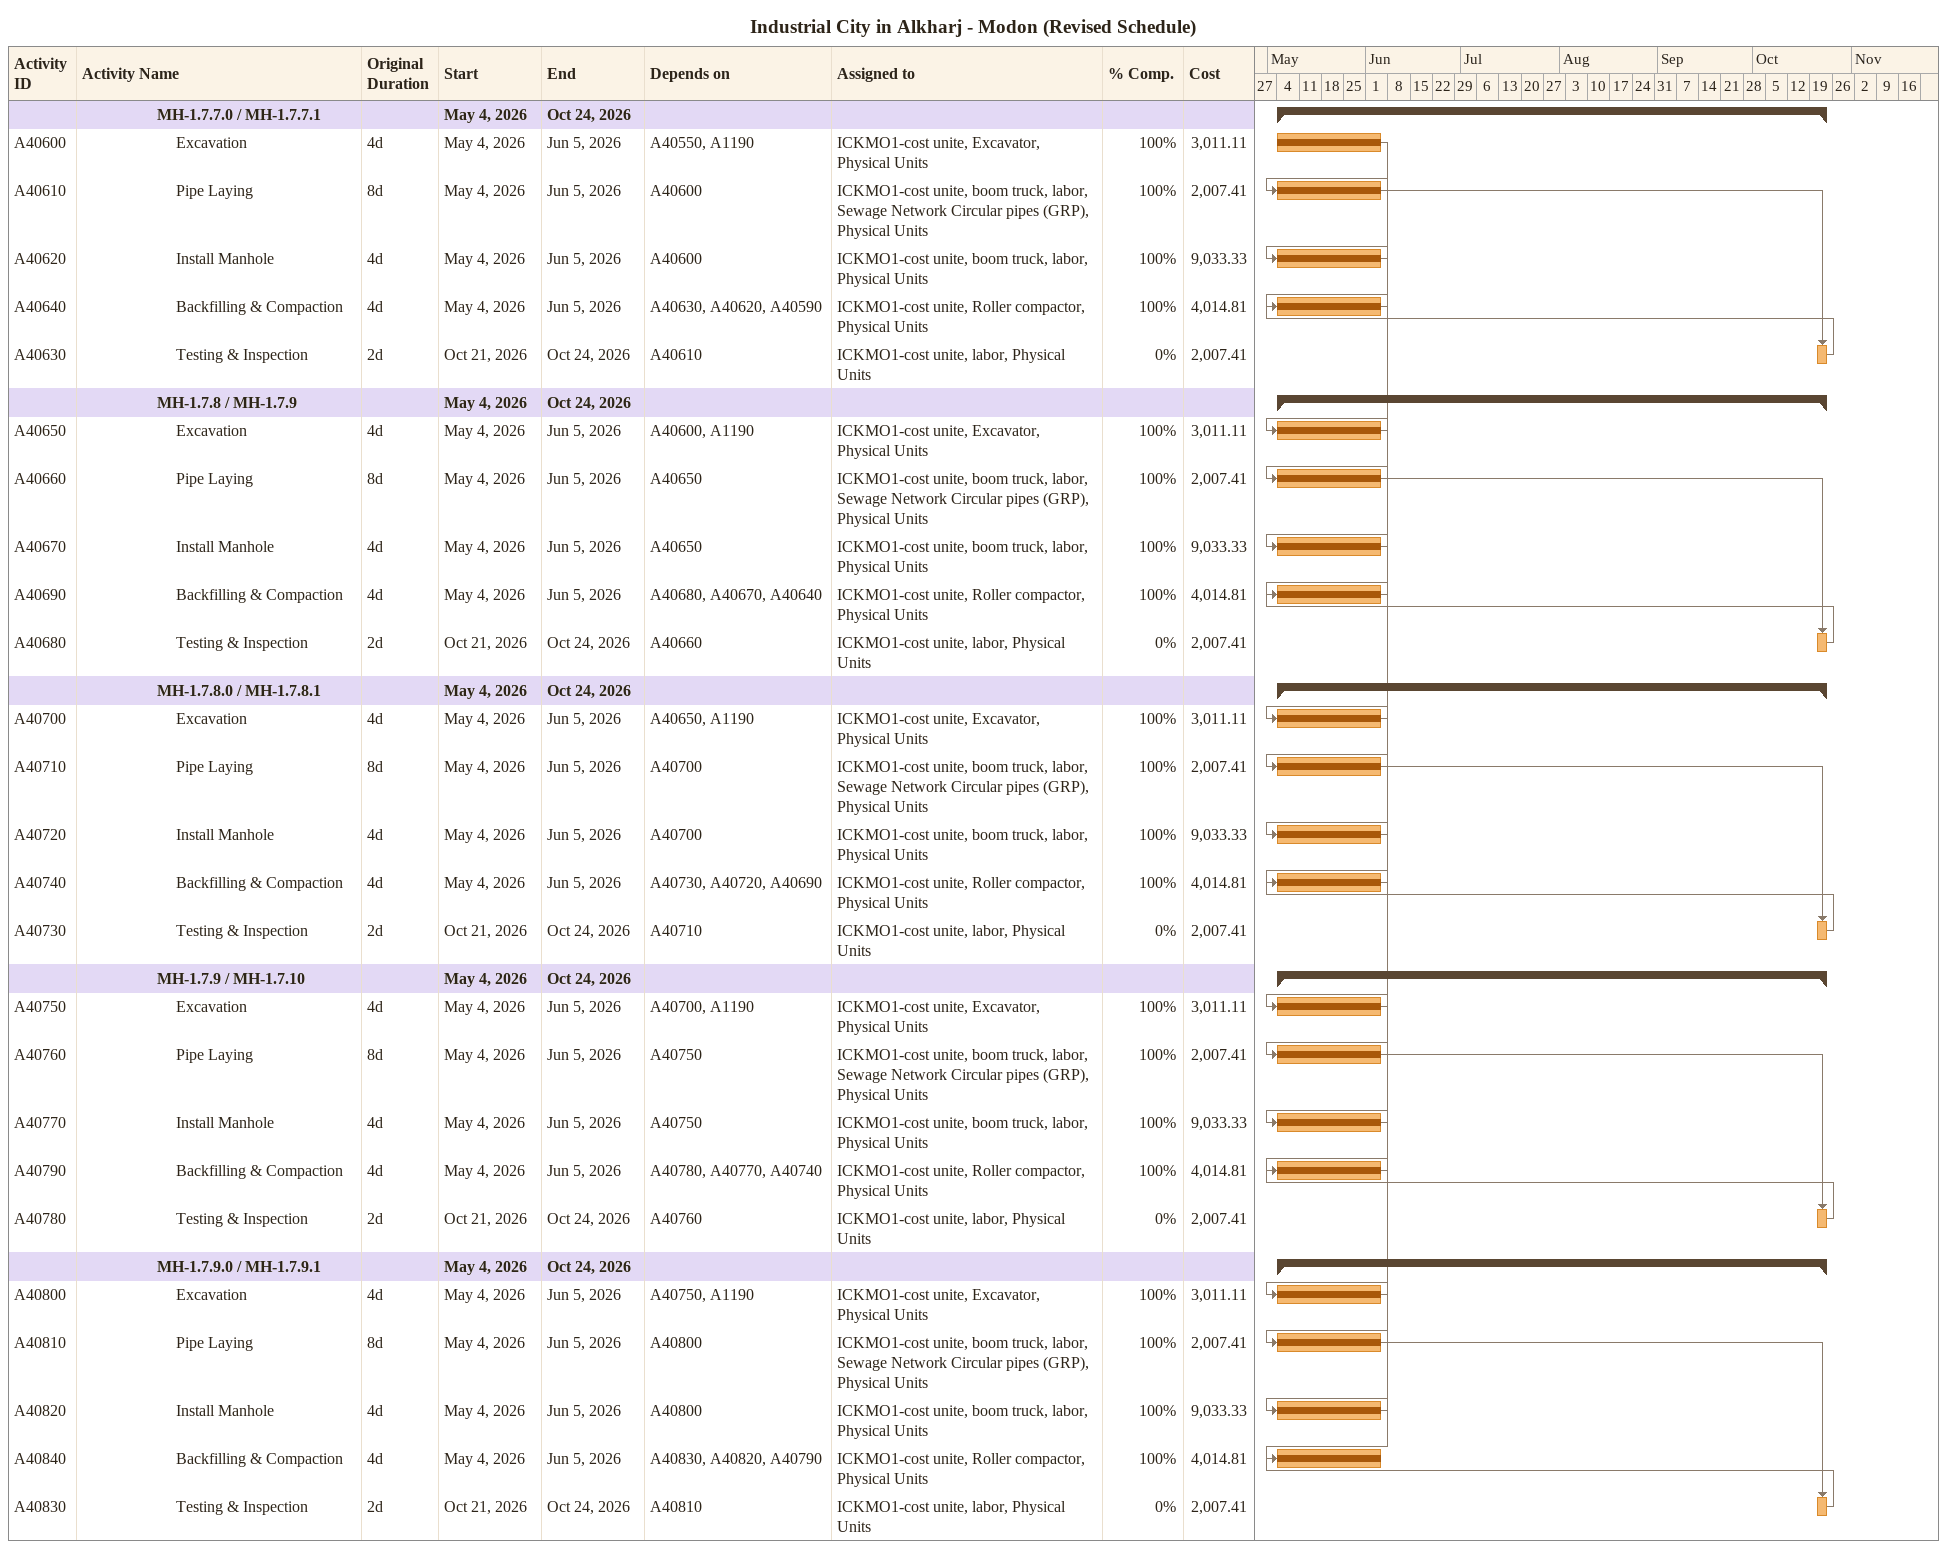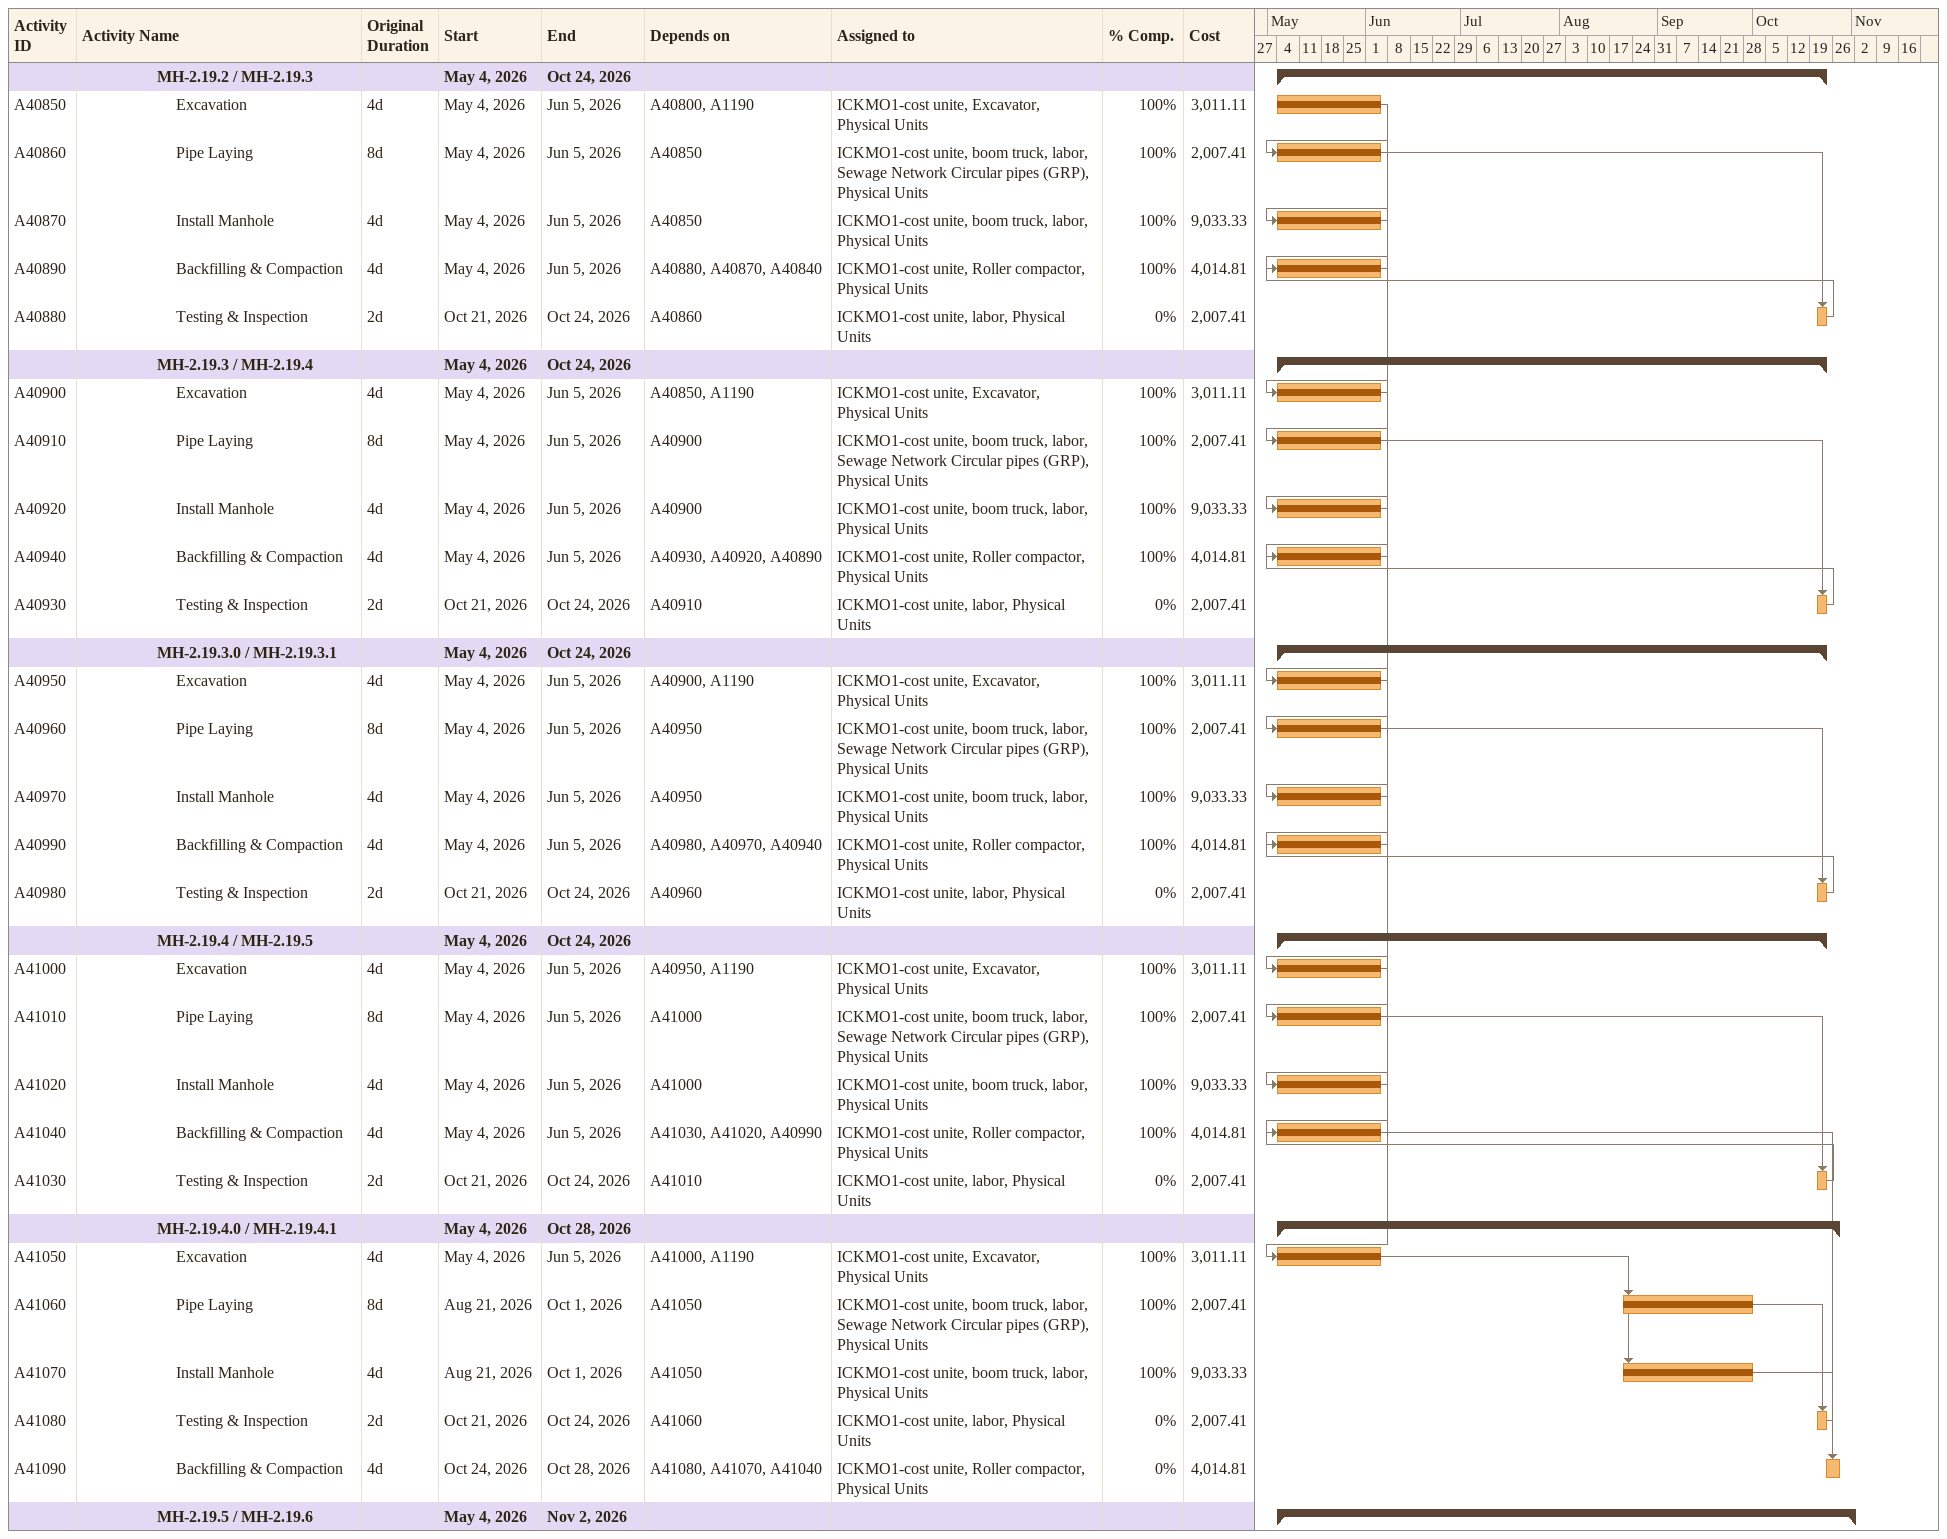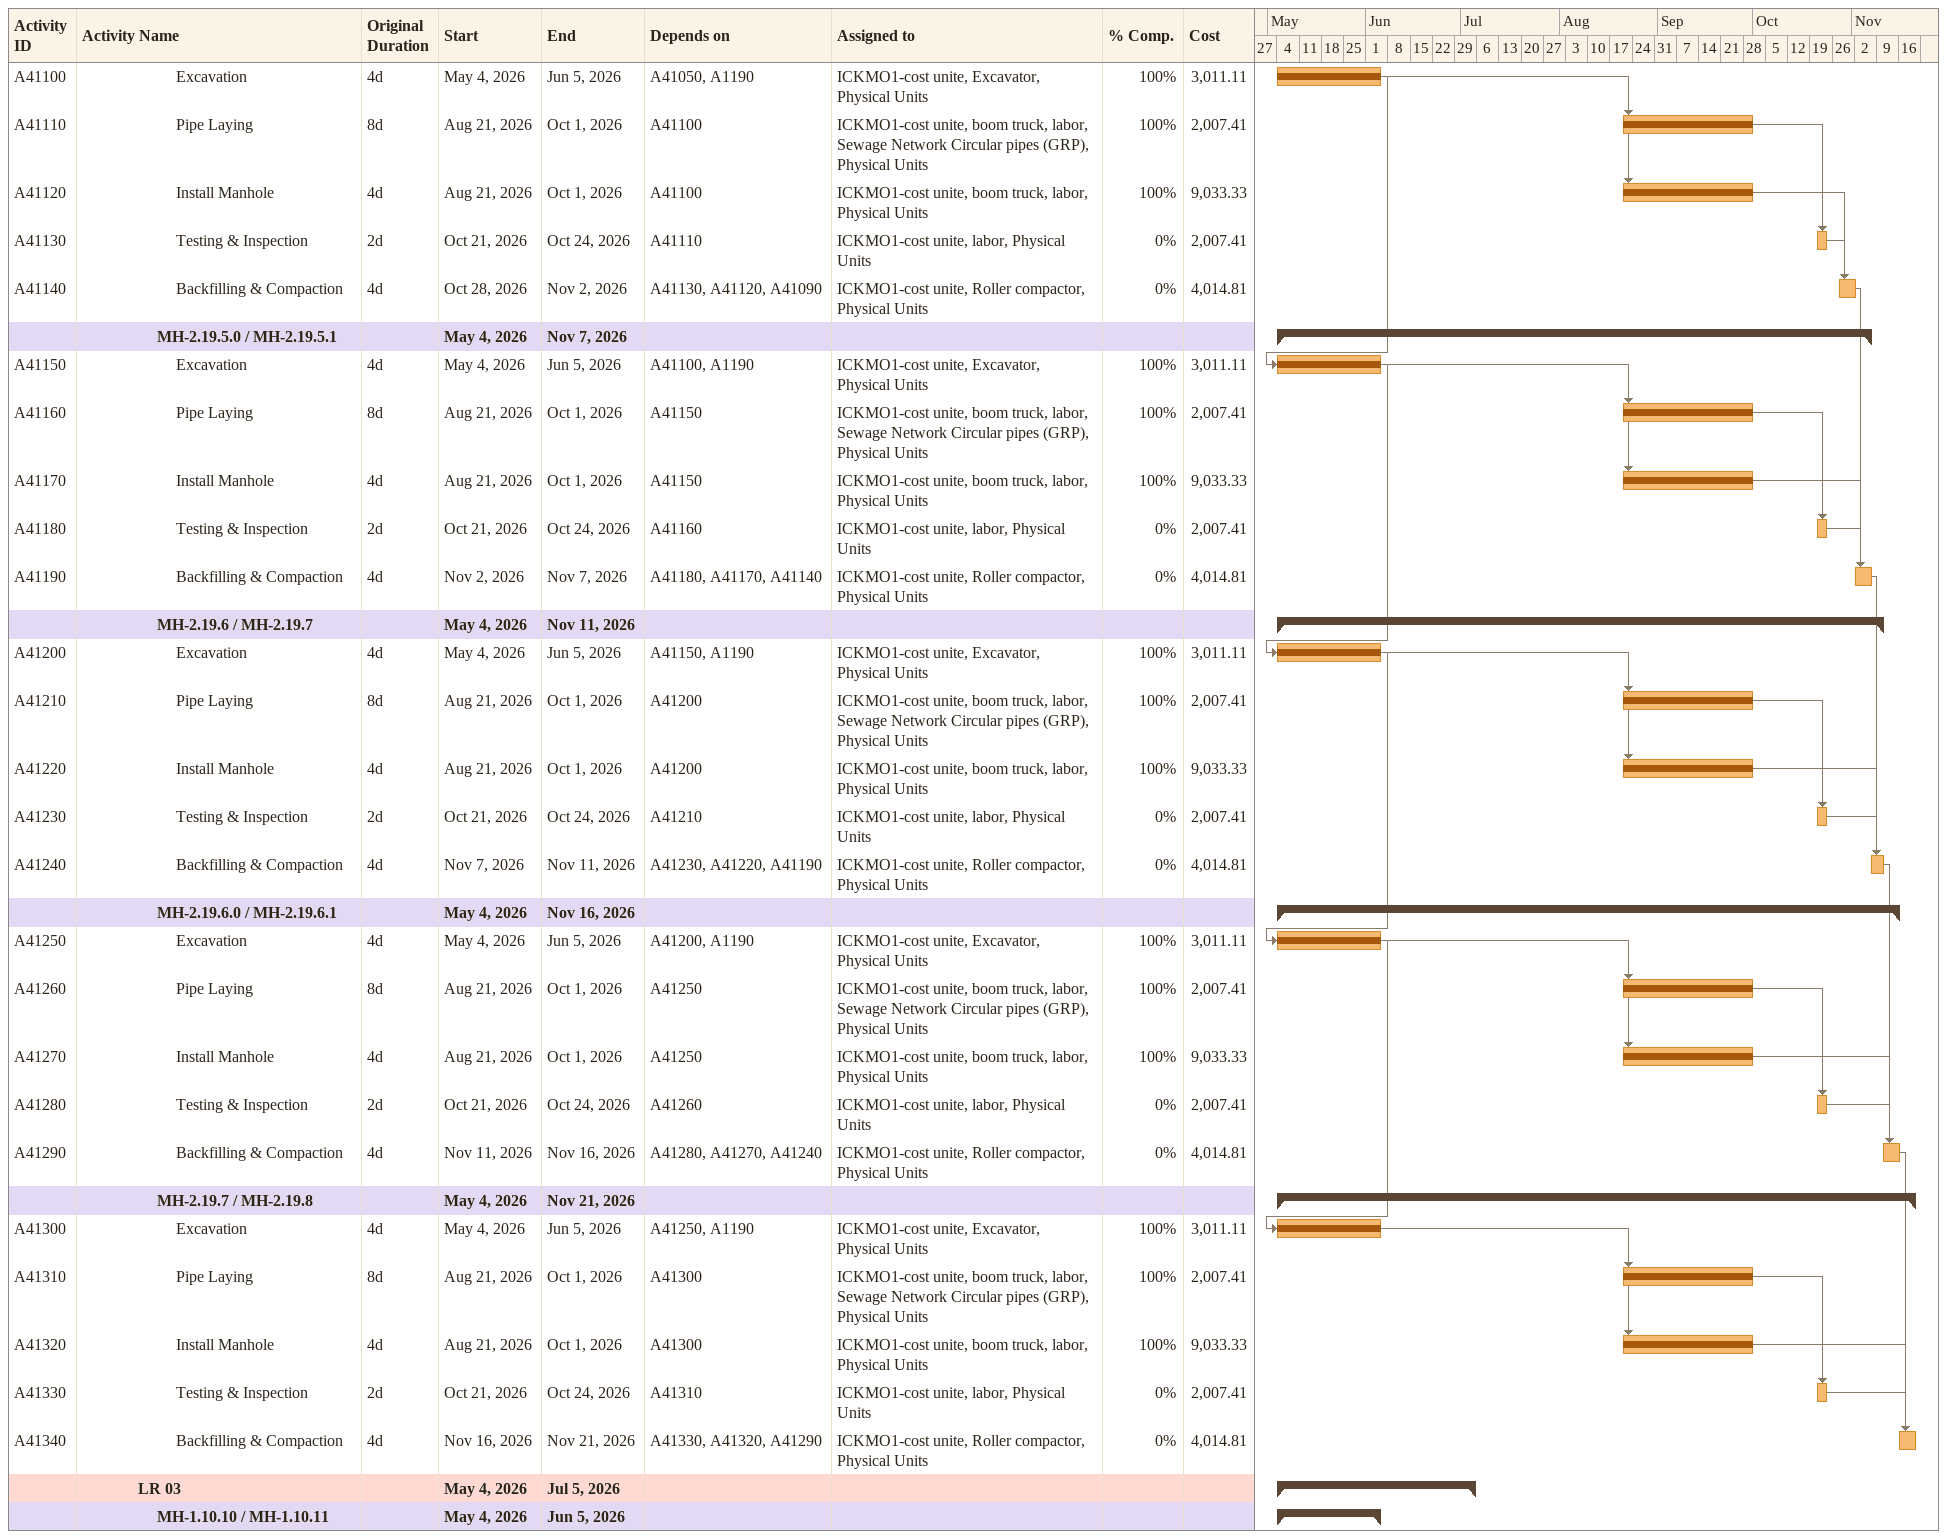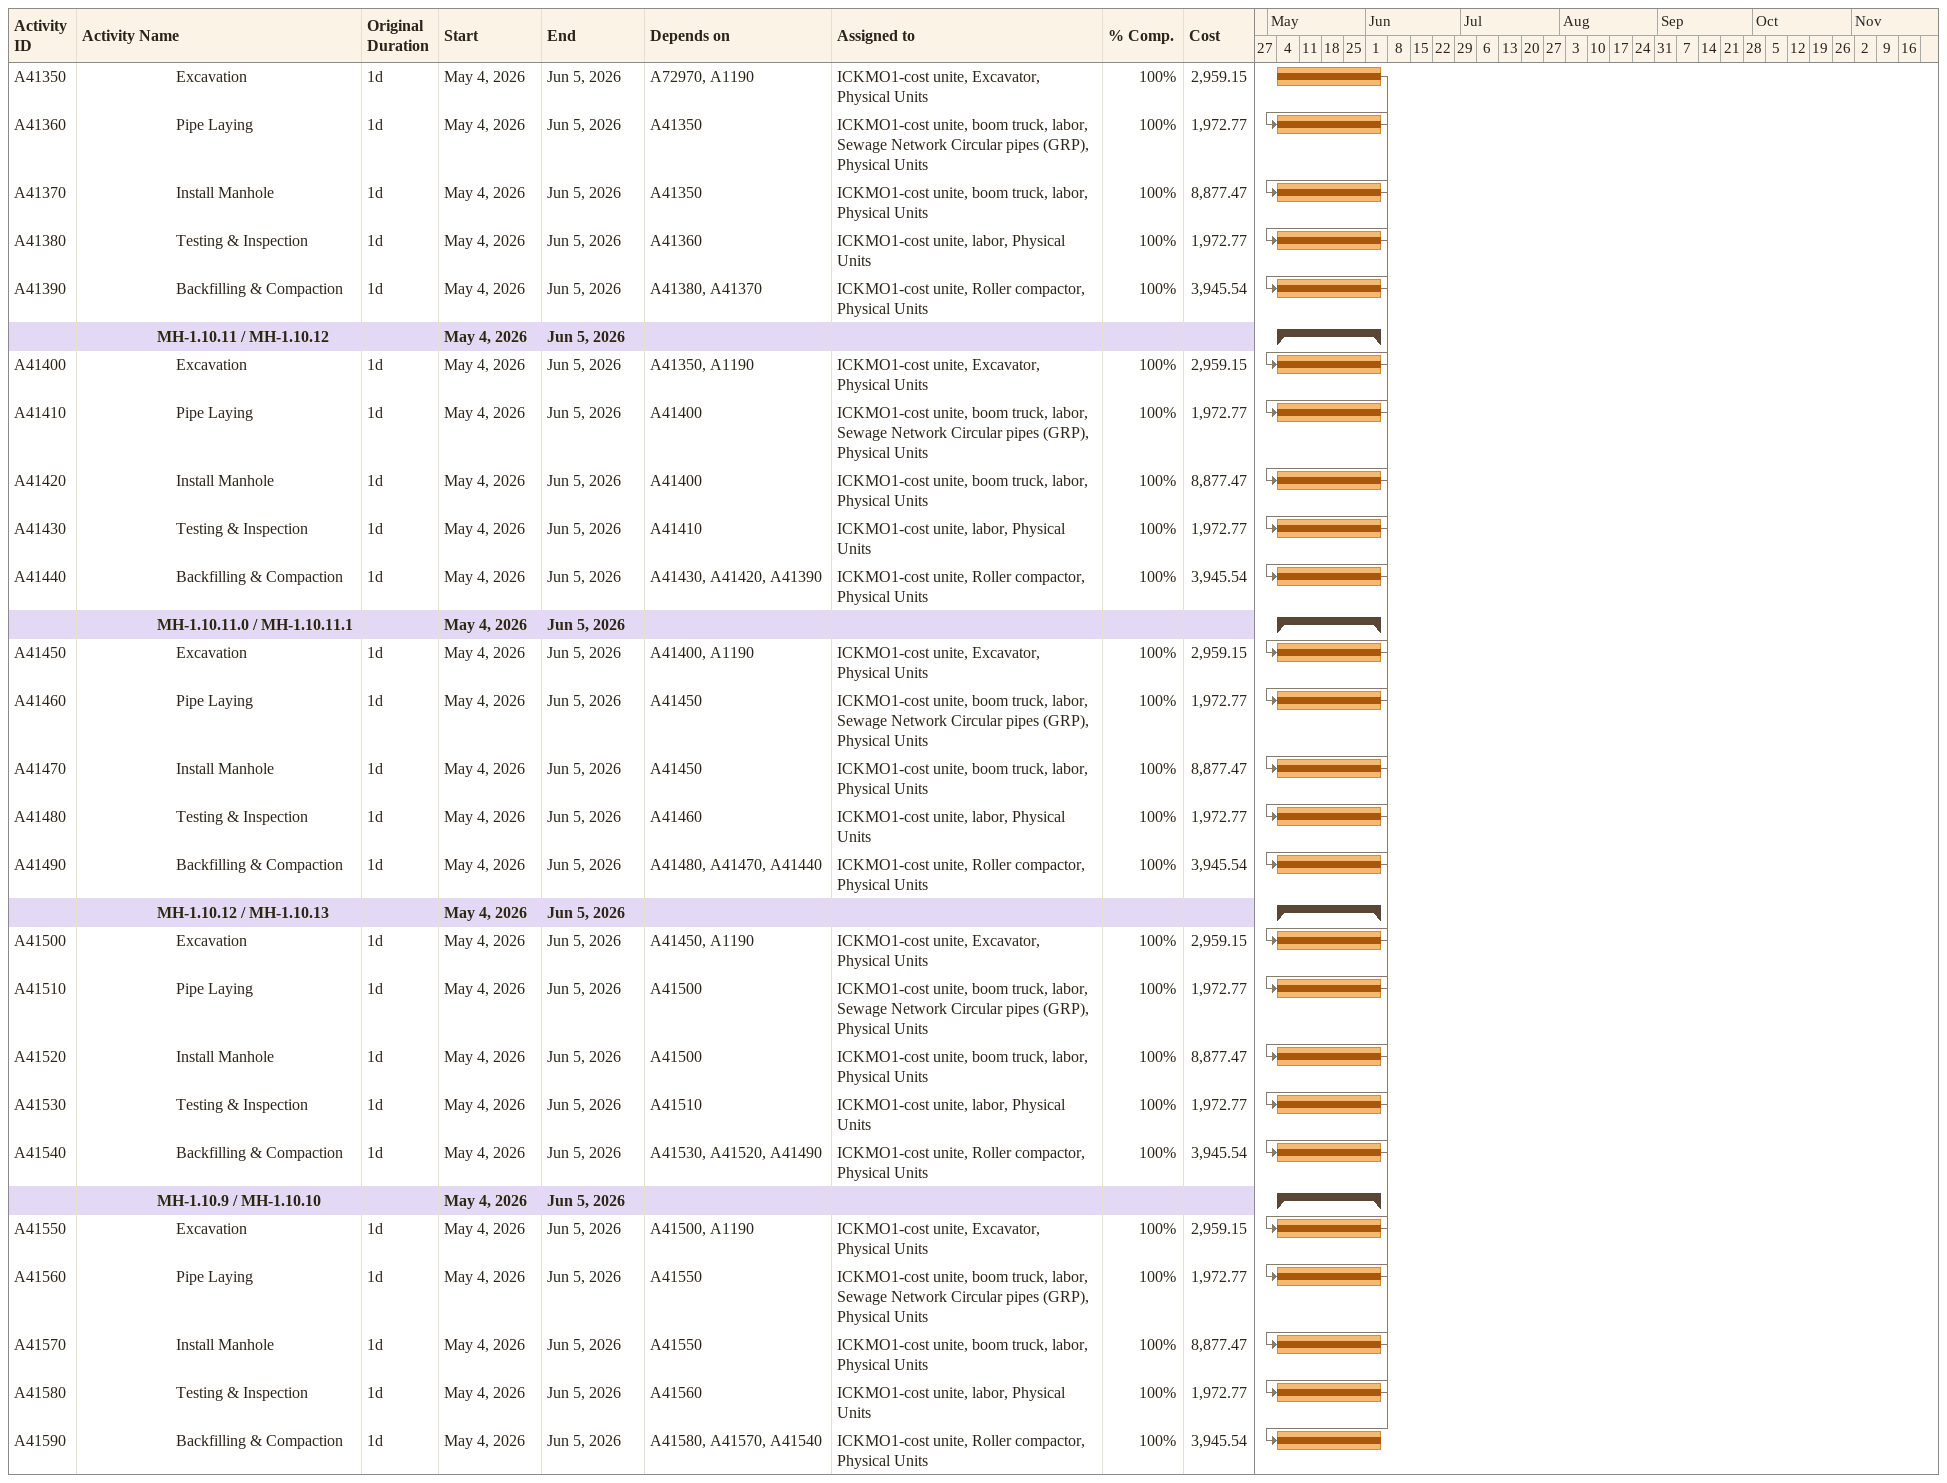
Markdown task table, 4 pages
Industrial City in Alkharj - Modon (Revised Schedule)

| ID | Level | Task | Original duration | Start | Finish | Predecessors | Resources | % complete | Cost |
|---|---|---|---|---|---|---|---|---|---|
|  | 5 | **MH-1.7.7.0 / MH-1.7.7.1** |  | 2026-05-04 | 2026-10-24 |  |  |  |  |
| A40600 | 6 | Excavation | 4d | 2026-05-04 | 2026-06-05 | A40550, A1190 | ICKMO1-cost unite, Excavator, Physical Units | 100 | 3011.11 |
| A40610 | 6 | Pipe Laying | 8d | 2026-05-04 | 2026-06-05 | A40600 | ICKMO1-cost unite, boom truck, labor, Sewage Network Circular pipes (GRP), Physical Units | 100 | 2007.41 |
| A40620 | 6 | Install Manhole | 4d | 2026-05-04 | 2026-06-05 | A40600 | ICKMO1-cost unite, boom truck, labor, Physical Units | 100 | 9033.33 |
| A40640 | 6 | Backfilling & Compaction | 4d | 2026-05-04 | 2026-06-05 | A40630, A40620, A40590 | ICKMO1-cost unite, Roller compactor, Physical Units | 100 | 4014.81 |
| A40630 | 6 | Testing & Inspection | 2d | 2026-10-21 | 2026-10-24 | A40610 | ICKMO1-cost unite, labor, Physical Units | 0 | 2007.41 |
|  | 5 | **MH-1.7.8 / MH-1.7.9** |  | 2026-05-04 | 2026-10-24 |  |  |  |  |
| A40650 | 6 | Excavation | 4d | 2026-05-04 | 2026-06-05 | A40600, A1190 | ICKMO1-cost unite, Excavator, Physical Units | 100 | 3011.11 |
| A40660 | 6 | Pipe Laying | 8d | 2026-05-04 | 2026-06-05 | A40650 | ICKMO1-cost unite, boom truck, labor, Sewage Network Circular pipes (GRP), Physical Units | 100 | 2007.41 |
| A40670 | 6 | Install Manhole | 4d | 2026-05-04 | 2026-06-05 | A40650 | ICKMO1-cost unite, boom truck, labor, Physical Units | 100 | 9033.33 |
| A40690 | 6 | Backfilling & Compaction | 4d | 2026-05-04 | 2026-06-05 | A40680, A40670, A40640 | ICKMO1-cost unite, Roller compactor, Physical Units | 100 | 4014.81 |
| A40680 | 6 | Testing & Inspection | 2d | 2026-10-21 | 2026-10-24 | A40660 | ICKMO1-cost unite, labor, Physical Units | 0 | 2007.41 |
|  | 5 | **MH-1.7.8.0 / MH-1.7.8.1** |  | 2026-05-04 | 2026-10-24 |  |  |  |  |
| A40700 | 6 | Excavation | 4d | 2026-05-04 | 2026-06-05 | A40650, A1190 | ICKMO1-cost unite, Excavator, Physical Units | 100 | 3011.11 |
| A40710 | 6 | Pipe Laying | 8d | 2026-05-04 | 2026-06-05 | A40700 | ICKMO1-cost unite, boom truck, labor, Sewage Network Circular pipes (GRP), Physical Units | 100 | 2007.41 |
| A40720 | 6 | Install Manhole | 4d | 2026-05-04 | 2026-06-05 | A40700 | ICKMO1-cost unite, boom truck, labor, Physical Units | 100 | 9033.33 |
| A40740 | 6 | Backfilling & Compaction | 4d | 2026-05-04 | 2026-06-05 | A40730, A40720, A40690 | ICKMO1-cost unite, Roller compactor, Physical Units | 100 | 4014.81 |
| A40730 | 6 | Testing & Inspection | 2d | 2026-10-21 | 2026-10-24 | A40710 | ICKMO1-cost unite, labor, Physical Units | 0 | 2007.41 |
|  | 5 | **MH-1.7.9 / MH-1.7.10** |  | 2026-05-04 | 2026-10-24 |  |  |  |  |
| A40750 | 6 | Excavation | 4d | 2026-05-04 | 2026-06-05 | A40700, A1190 | ICKMO1-cost unite, Excavator, Physical Units | 100 | 3011.11 |
| A40760 | 6 | Pipe Laying | 8d | 2026-05-04 | 2026-06-05 | A40750 | ICKMO1-cost unite, boom truck, labor, Sewage Network Circular pipes (GRP), Physical Units | 100 | 2007.41 |
| A40770 | 6 | Install Manhole | 4d | 2026-05-04 | 2026-06-05 | A40750 | ICKMO1-cost unite, boom truck, labor, Physical Units | 100 | 9033.33 |
| A40790 | 6 | Backfilling & Compaction | 4d | 2026-05-04 | 2026-06-05 | A40780, A40770, A40740 | ICKMO1-cost unite, Roller compactor, Physical Units | 100 | 4014.81 |
| A40780 | 6 | Testing & Inspection | 2d | 2026-10-21 | 2026-10-24 | A40760 | ICKMO1-cost unite, labor, Physical Units | 0 | 2007.41 |
|  | 5 | **MH-1.7.9.0 / MH-1.7.9.1** |  | 2026-05-04 | 2026-10-24 |  |  |  |  |
| A40800 | 6 | Excavation | 4d | 2026-05-04 | 2026-06-05 | A40750, A1190 | ICKMO1-cost unite, Excavator, Physical Units | 100 | 3011.11 |
| A40810 | 6 | Pipe Laying | 8d | 2026-05-04 | 2026-06-05 | A40800 | ICKMO1-cost unite, boom truck, labor, Sewage Network Circular pipes (GRP), Physical Units | 100 | 2007.41 |
| A40820 | 6 | Install Manhole | 4d | 2026-05-04 | 2026-06-05 | A40800 | ICKMO1-cost unite, boom truck, labor, Physical Units | 100 | 9033.33 |
| A40840 | 6 | Backfilling & Compaction | 4d | 2026-05-04 | 2026-06-05 | A40830, A40820, A40790 | ICKMO1-cost unite, Roller compactor, Physical Units | 100 | 4014.81 |
| A40830 | 6 | Testing & Inspection | 2d | 2026-10-21 | 2026-10-24 | A40810 | ICKMO1-cost unite, labor, Physical Units | 0 | 2007.41 |
|  | 5 | **MH-2.19.2 / MH-2.19.3** |  | 2026-05-04 | 2026-10-24 |  |  |  |  |
| A40850 | 6 | Excavation | 4d | 2026-05-04 | 2026-06-05 | A40800, A1190 | ICKMO1-cost unite, Excavator, Physical Units | 100 | 3011.11 |
| A40860 | 6 | Pipe Laying | 8d | 2026-05-04 | 2026-06-05 | A40850 | ICKMO1-cost unite, boom truck, labor, Sewage Network Circular pipes (GRP), Physical Units | 100 | 2007.41 |
| A40870 | 6 | Install Manhole | 4d | 2026-05-04 | 2026-06-05 | A40850 | ICKMO1-cost unite, boom truck, labor, Physical Units | 100 | 9033.33 |
| A40890 | 6 | Backfilling & Compaction | 4d | 2026-05-04 | 2026-06-05 | A40880, A40870, A40840 | ICKMO1-cost unite, Roller compactor, Physical Units | 100 | 4014.81 |
| A40880 | 6 | Testing & Inspection | 2d | 2026-10-21 | 2026-10-24 | A40860 | ICKMO1-cost unite, labor, Physical Units | 0 | 2007.41 |
|  | 5 | **MH-2.19.3 / MH-2.19.4** |  | 2026-05-04 | 2026-10-24 |  |  |  |  |
| A40900 | 6 | Excavation | 4d | 2026-05-04 | 2026-06-05 | A40850, A1190 | ICKMO1-cost unite, Excavator, Physical Units | 100 | 3011.11 |
| A40910 | 6 | Pipe Laying | 8d | 2026-05-04 | 2026-06-05 | A40900 | ICKMO1-cost unite, boom truck, labor, Sewage Network Circular pipes (GRP), Physical Units | 100 | 2007.41 |
| A40920 | 6 | Install Manhole | 4d | 2026-05-04 | 2026-06-05 | A40900 | ICKMO1-cost unite, boom truck, labor, Physical Units | 100 | 9033.33 |
| A40940 | 6 | Backfilling & Compaction | 4d | 2026-05-04 | 2026-06-05 | A40930, A40920, A40890 | ICKMO1-cost unite, Roller compactor, Physical Units | 100 | 4014.81 |
| A40930 | 6 | Testing & Inspection | 2d | 2026-10-21 | 2026-10-24 | A40910 | ICKMO1-cost unite, labor, Physical Units | 0 | 2007.41 |
|  | 5 | **MH-2.19.3.0 / MH-2.19.3.1** |  | 2026-05-04 | 2026-10-24 |  |  |  |  |
| A40950 | 6 | Excavation | 4d | 2026-05-04 | 2026-06-05 | A40900, A1190 | ICKMO1-cost unite, Excavator, Physical Units | 100 | 3011.11 |
| A40960 | 6 | Pipe Laying | 8d | 2026-05-04 | 2026-06-05 | A40950 | ICKMO1-cost unite, boom truck, labor, Sewage Network Circular pipes (GRP), Physical Units | 100 | 2007.41 |
| A40970 | 6 | Install Manhole | 4d | 2026-05-04 | 2026-06-05 | A40950 | ICKMO1-cost unite, boom truck, labor, Physical Units | 100 | 9033.33 |
| A40990 | 6 | Backfilling & Compaction | 4d | 2026-05-04 | 2026-06-05 | A40980, A40970, A40940 | ICKMO1-cost unite, Roller compactor, Physical Units | 100 | 4014.81 |
| A40980 | 6 | Testing & Inspection | 2d | 2026-10-21 | 2026-10-24 | A40960 | ICKMO1-cost unite, labor, Physical Units | 0 | 2007.41 |
|  | 5 | **MH-2.19.4 / MH-2.19.5** |  | 2026-05-04 | 2026-10-24 |  |  |  |  |
| A41000 | 6 | Excavation | 4d | 2026-05-04 | 2026-06-05 | A40950, A1190 | ICKMO1-cost unite, Excavator, Physical Units | 100 | 3011.11 |
| A41010 | 6 | Pipe Laying | 8d | 2026-05-04 | 2026-06-05 | A41000 | ICKMO1-cost unite, boom truck, labor, Sewage Network Circular pipes (GRP), Physical Units | 100 | 2007.41 |
| A41020 | 6 | Install Manhole | 4d | 2026-05-04 | 2026-06-05 | A41000 | ICKMO1-cost unite, boom truck, labor, Physical Units | 100 | 9033.33 |
| A41040 | 6 | Backfilling & Compaction | 4d | 2026-05-04 | 2026-06-05 | A41030, A41020, A40990 | ICKMO1-cost unite, Roller compactor, Physical Units | 100 | 4014.81 |
| A41030 | 6 | Testing & Inspection | 2d | 2026-10-21 | 2026-10-24 | A41010 | ICKMO1-cost unite, labor, Physical Units | 0 | 2007.41 |
|  | 5 | **MH-2.19.4.0 / MH-2.19.4.1** |  | 2026-05-04 | 2026-10-28 |  |  |  |  |
| A41050 | 6 | Excavation | 4d | 2026-05-04 | 2026-06-05 | A41000, A1190 | ICKMO1-cost unite, Excavator, Physical Units | 100 | 3011.11 |
| A41060 | 6 | Pipe Laying | 8d | 2026-08-21 | 2026-10-01 | A41050 | ICKMO1-cost unite, boom truck, labor, Sewage Network Circular pipes (GRP), Physical Units | 100 | 2007.41 |
| A41070 | 6 | Install Manhole | 4d | 2026-08-21 | 2026-10-01 | A41050 | ICKMO1-cost unite, boom truck, labor, Physical Units | 100 | 9033.33 |
| A41080 | 6 | Testing & Inspection | 2d | 2026-10-21 | 2026-10-24 | A41060 | ICKMO1-cost unite, labor, Physical Units | 0 | 2007.41 |
| A41090 | 6 | Backfilling & Compaction | 4d | 2026-10-24 | 2026-10-28 | A41080, A41070, A41040 | ICKMO1-cost unite, Roller compactor, Physical Units | 0 | 4014.81 |
|  | 5 | **MH-2.19.5 / MH-2.19.6** |  | 2026-05-04 | 2026-11-02 |  |  |  |  |
| A41100 | 6 | Excavation | 4d | 2026-05-04 | 2026-06-05 | A41050, A1190 | ICKMO1-cost unite, Excavator, Physical Units | 100 | 3011.11 |
| A41110 | 6 | Pipe Laying | 8d | 2026-08-21 | 2026-10-01 | A41100 | ICKMO1-cost unite, boom truck, labor, Sewage Network Circular pipes (GRP), Physical Units | 100 | 2007.41 |
| A41120 | 6 | Install Manhole | 4d | 2026-08-21 | 2026-10-01 | A41100 | ICKMO1-cost unite, boom truck, labor, Physical Units | 100 | 9033.33 |
| A41130 | 6 | Testing & Inspection | 2d | 2026-10-21 | 2026-10-24 | A41110 | ICKMO1-cost unite, labor, Physical Units | 0 | 2007.41 |
| A41140 | 6 | Backfilling & Compaction | 4d | 2026-10-28 | 2026-11-02 | A41130, A41120, A41090 | ICKMO1-cost unite, Roller compactor, Physical Units | 0 | 4014.81 |
|  | 5 | **MH-2.19.5.0 / MH-2.19.5.1** |  | 2026-05-04 | 2026-11-07 |  |  |  |  |
| A41150 | 6 | Excavation | 4d | 2026-05-04 | 2026-06-05 | A41100, A1190 | ICKMO1-cost unite, Excavator, Physical Units | 100 | 3011.11 |
| A41160 | 6 | Pipe Laying | 8d | 2026-08-21 | 2026-10-01 | A41150 | ICKMO1-cost unite, boom truck, labor, Sewage Network Circular pipes (GRP), Physical Units | 100 | 2007.41 |
| A41170 | 6 | Install Manhole | 4d | 2026-08-21 | 2026-10-01 | A41150 | ICKMO1-cost unite, boom truck, labor, Physical Units | 100 | 9033.33 |
| A41180 | 6 | Testing & Inspection | 2d | 2026-10-21 | 2026-10-24 | A41160 | ICKMO1-cost unite, labor, Physical Units | 0 | 2007.41 |
| A41190 | 6 | Backfilling & Compaction | 4d | 2026-11-02 | 2026-11-07 | A41180, A41170, A41140 | ICKMO1-cost unite, Roller compactor, Physical Units | 0 | 4014.81 |
|  | 5 | **MH-2.19.6 / MH-2.19.7** |  | 2026-05-04 | 2026-11-11 |  |  |  |  |
| A41200 | 6 | Excavation | 4d | 2026-05-04 | 2026-06-05 | A41150, A1190 | ICKMO1-cost unite, Excavator, Physical Units | 100 | 3011.11 |
| A41210 | 6 | Pipe Laying | 8d | 2026-08-21 | 2026-10-01 | A41200 | ICKMO1-cost unite, boom truck, labor, Sewage Network Circular pipes (GRP), Physical Units | 100 | 2007.41 |
| A41220 | 6 | Install Manhole | 4d | 2026-08-21 | 2026-10-01 | A41200 | ICKMO1-cost unite, boom truck, labor, Physical Units | 100 | 9033.33 |
| A41230 | 6 | Testing & Inspection | 2d | 2026-10-21 | 2026-10-24 | A41210 | ICKMO1-cost unite, labor, Physical Units | 0 | 2007.41 |
| A41240 | 6 | Backfilling & Compaction | 4d | 2026-11-07 | 2026-11-11 | A41230, A41220, A41190 | ICKMO1-cost unite, Roller compactor, Physical Units | 0 | 4014.81 |
|  | 5 | **MH-2.19.6.0 / MH-2.19.6.1** |  | 2026-05-04 | 2026-11-16 |  |  |  |  |
| A41250 | 6 | Excavation | 4d | 2026-05-04 | 2026-06-05 | A41200, A1190 | ICKMO1-cost unite, Excavator, Physical Units | 100 | 3011.11 |
| A41260 | 6 | Pipe Laying | 8d | 2026-08-21 | 2026-10-01 | A41250 | ICKMO1-cost unite, boom truck, labor, Sewage Network Circular pipes (GRP), Physical Units | 100 | 2007.41 |
| A41270 | 6 | Install Manhole | 4d | 2026-08-21 | 2026-10-01 | A41250 | ICKMO1-cost unite, boom truck, labor, Physical Units | 100 | 9033.33 |
| A41280 | 6 | Testing & Inspection | 2d | 2026-10-21 | 2026-10-24 | A41260 | ICKMO1-cost unite, labor, Physical Units | 0 | 2007.41 |
| A41290 | 6 | Backfilling & Compaction | 4d | 2026-11-11 | 2026-11-16 | A41280, A41270, A41240 | ICKMO1-cost unite, Roller compactor, Physical Units | 0 | 4014.81 |
|  | 5 | **MH-2.19.7 / MH-2.19.8** |  | 2026-05-04 | 2026-11-21 |  |  |  |  |
| A41300 | 6 | Excavation | 4d | 2026-05-04 | 2026-06-05 | A41250, A1190 | ICKMO1-cost unite, Excavator, Physical Units | 100 | 3011.11 |
| A41310 | 6 | Pipe Laying | 8d | 2026-08-21 | 2026-10-01 | A41300 | ICKMO1-cost unite, boom truck, labor, Sewage Network Circular pipes (GRP), Physical Units | 100 | 2007.41 |
| A41320 | 6 | Install Manhole | 4d | 2026-08-21 | 2026-10-01 | A41300 | ICKMO1-cost unite, boom truck, labor, Physical Units | 100 | 9033.33 |
| A41330 | 6 | Testing & Inspection | 2d | 2026-10-21 | 2026-10-24 | A41310 | ICKMO1-cost unite, labor, Physical Units | 0 | 2007.41 |
| A41340 | 6 | Backfilling & Compaction | 4d | 2026-11-16 | 2026-11-21 | A41330, A41320, A41290 | ICKMO1-cost unite, Roller compactor, Physical Units | 0 | 4014.81 |
|  | 4 | **LR 03** |  | 2026-05-04 | 2026-07-05 |  |  |  |  |
|  | 5 | **MH-1.10.10 / MH-1.10.11** |  | 2026-05-04 | 2026-06-05 |  |  |  |  |
| A41350 | 6 | Excavation | 1d | 2026-05-04 | 2026-06-05 | A72970, A1190 | ICKMO1-cost unite, Excavator, Physical Units | 100 | 2959.15 |
| A41360 | 6 | Pipe Laying | 1d | 2026-05-04 | 2026-06-05 | A41350 | ICKMO1-cost unite, boom truck, labor, Sewage Network Circular pipes (GRP), Physical Units | 100 | 1972.77 |
| A41370 | 6 | Install Manhole | 1d | 2026-05-04 | 2026-06-05 | A41350 | ICKMO1-cost unite, boom truck, labor, Physical Units | 100 | 8877.47 |
| A41380 | 6 | Testing & Inspection | 1d | 2026-05-04 | 2026-06-05 | A41360 | ICKMO1-cost unite, labor, Physical Units | 100 | 1972.77 |
| A41390 | 6 | Backfilling & Compaction | 1d | 2026-05-04 | 2026-06-05 | A41380, A41370 | ICKMO1-cost unite, Roller compactor, Physical Units | 100 | 3945.54 |
|  | 5 | **MH-1.10.11 / MH-1.10.12** |  | 2026-05-04 | 2026-06-05 |  |  |  |  |
| A41400 | 6 | Excavation | 1d | 2026-05-04 | 2026-06-05 | A41350, A1190 | ICKMO1-cost unite, Excavator, Physical Units | 100 | 2959.15 |
| A41410 | 6 | Pipe Laying | 1d | 2026-05-04 | 2026-06-05 | A41400 | ICKMO1-cost unite, boom truck, labor, Sewage Network Circular pipes (GRP), Physical Units | 100 | 1972.77 |
| A41420 | 6 | Install Manhole | 1d | 2026-05-04 | 2026-06-05 | A41400 | ICKMO1-cost unite, boom truck, labor, Physical Units | 100 | 8877.47 |
| A41430 | 6 | Testing & Inspection | 1d | 2026-05-04 | 2026-06-05 | A41410 | ICKMO1-cost unite, labor, Physical Units | 100 | 1972.77 |
| A41440 | 6 | Backfilling & Compaction | 1d | 2026-05-04 | 2026-06-05 | A41430, A41420, A41390 | ICKMO1-cost unite, Roller compactor, Physical Units | 100 | 3945.54 |
|  | 5 | **MH-1.10.11.0 / MH-1.10.11.1** |  | 2026-05-04 | 2026-06-05 |  |  |  |  |
| A41450 | 6 | Excavation | 1d | 2026-05-04 | 2026-06-05 | A41400, A1190 | ICKMO1-cost unite, Excavator, Physical Units | 100 | 2959.15 |
| A41460 | 6 | Pipe Laying | 1d | 2026-05-04 | 2026-06-05 | A41450 | ICKMO1-cost unite, boom truck, labor, Sewage Network Circular pipes (GRP), Physical Units | 100 | 1972.77 |
| A41470 | 6 | Install Manhole | 1d | 2026-05-04 | 2026-06-05 | A41450 | ICKMO1-cost unite, boom truck, labor, Physical Units | 100 | 8877.47 |
| A41480 | 6 | Testing & Inspection | 1d | 2026-05-04 | 2026-06-05 | A41460 | ICKMO1-cost unite, labor, Physical Units | 100 | 1972.77 |
| A41490 | 6 | Backfilling & Compaction | 1d | 2026-05-04 | 2026-06-05 | A41480, A41470, A41440 | ICKMO1-cost unite, Roller compactor, Physical Units | 100 | 3945.54 |
|  | 5 | **MH-1.10.12 / MH-1.10.13** |  | 2026-05-04 | 2026-06-05 |  |  |  |  |
| A41500 | 6 | Excavation | 1d | 2026-05-04 | 2026-06-05 | A41450, A1190 | ICKMO1-cost unite, Excavator, Physical Units | 100 | 2959.15 |
| A41510 | 6 | Pipe Laying | 1d | 2026-05-04 | 2026-06-05 | A41500 | ICKMO1-cost unite, boom truck, labor, Sewage Network Circular pipes (GRP), Physical Units | 100 | 1972.77 |
| A41520 | 6 | Install Manhole | 1d | 2026-05-04 | 2026-06-05 | A41500 | ICKMO1-cost unite, boom truck, labor, Physical Units | 100 | 8877.47 |
| A41530 | 6 | Testing & Inspection | 1d | 2026-05-04 | 2026-06-05 | A41510 | ICKMO1-cost unite, labor, Physical Units | 100 | 1972.77 |
| A41540 | 6 | Backfilling & Compaction | 1d | 2026-05-04 | 2026-06-05 | A41530, A41520, A41490 | ICKMO1-cost unite, Roller compactor, Physical Units | 100 | 3945.54 |
|  | 5 | **MH-1.10.9 / MH-1.10.10** |  | 2026-05-04 | 2026-06-05 |  |  |  |  |
| A41550 | 6 | Excavation | 1d | 2026-05-04 | 2026-06-05 | A41500, A1190 | ICKMO1-cost unite, Excavator, Physical Units | 100 | 2959.15 |
| A41560 | 6 | Pipe Laying | 1d | 2026-05-04 | 2026-06-05 | A41550 | ICKMO1-cost unite, boom truck, labor, Sewage Network Circular pipes (GRP), Physical Units | 100 | 1972.77 |
| A41570 | 6 | Install Manhole | 1d | 2026-05-04 | 2026-06-05 | A41550 | ICKMO1-cost unite, boom truck, labor, Physical Units | 100 | 8877.47 |
| A41580 | 6 | Testing & Inspection | 1d | 2026-05-04 | 2026-06-05 | A41560 | ICKMO1-cost unite, labor, Physical Units | 100 | 1972.77 |
| A41590 | 6 | Backfilling & Compaction | 1d | 2026-05-04 | 2026-06-05 | A41580, A41570, A41540 | ICKMO1-cost unite, Roller compactor, Physical Units | 100 | 3945.54 |
